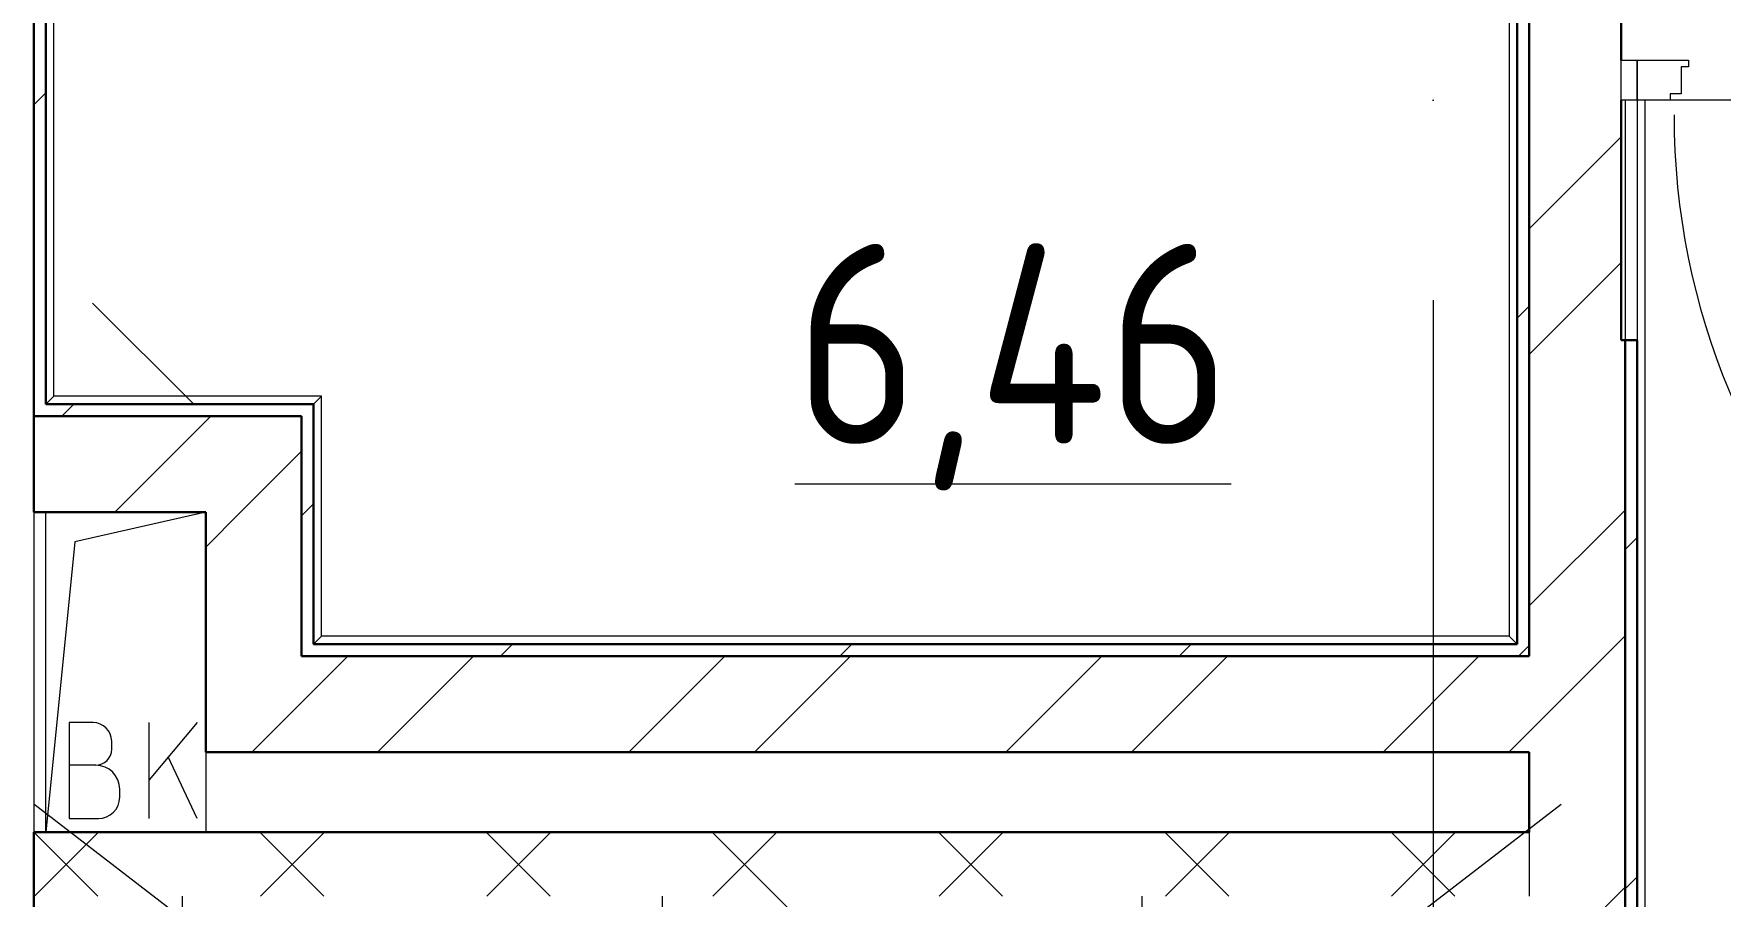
# Model space of a CAD drawing. Header units: millimetres. Extents: x -259809 to 472825, y -397243 to 31861.
# Drawn here: x 131576 to 133685, y -334707 to -333629 of the extents above; entities that cross this region are included whole.
import ezdxf

# ---------------------------------------------------------------- set-up
doc = ezdxf.new("R2010")
doc.units = ezdxf.units.MM
doc.linetypes.add('ADSK_Линия сетки', pattern=[25, 20, -2.5, 0, -2.5])
doc.linetypes.add('ADSK_Сверху', pattern=[450, 300, -150])
for name, color, linetype, lineweight in [('Двери', 252, 'Continuous', 9), ('Линии', 7, 'Continuous', 9), ('Марки помещений', 252, 'Continuous', 20), ('Оборудование', 8, 'Continuous', 18), ('Ограждение', 252, 'Continuous', 9), ('Оси', 252, 'Continuous', 9), ('Перекрытие', 252, 'Continuous', 18), ('Стены внутренние', 252, 'Continuous', 18), ('Стены наружные', 252, 'Continuous', 18), ('Стены штриховка', 7, 'Continuous', 9)]:
    doc.layers.add(name, color=color, linetype=linetype, lineweight=lineweight)
doc.layers.add('Двери открывание', color=7, linetype='Continuous', lineweight=9, true_color=0xc0c0c0)
doc.styles.add('GOST Common_2', font='', dxfattribs={"width": 0.9, "height": 250})
doc.styles.get('GOST Common_2').set_extended_font_data('GOST type B')

# ---------------------------------------------------------------- blocks, each defined once
blk = doc.blocks.new('2 этаж')
at = {"color": 251, "lineweight": 18, "true_color": 0x636466}
for p, q in [((131441, 18045.7), (131441, 18445.7)), ((131641, 18445.7), (131477.2, 18408.9)), ((131477.2, 18408.9), (131441, 18045.7)), ((131500.2, 18183), (131470.2, 18183)), ((131470.2, 18183), (131470.2, 18063)), ((131630.2, 18183), (131570.2, 18111.5)), ((131570.2, 18063), (131570.2, 18183)), ((131523.5, 18149.6), (131523.5, 18159.6)), ((131630.2, 18063), (131594.2, 18140.1)), ((131641, 18145.7), (131641, 18045.7)), ((131503.5, 18129.6), (131470.2, 18129.6)), ((131533.5, 18089.6), (131533.5, 18099.6)), ((131470.2, 18063), (131506.8, 18063))]:
    blk.add_line(p, q, dxfattribs=at)
for centre, radius, start, end in [((131500.2, 18159.6), 23.3, 0, 90), ((131503.5, 18149.6), 20, 270, 0), ((131503.5, 18099.6), 30, 0, 90), ((131506.8, 18089.6), 26.7, 270, 0)]:
    blk.add_arc(centre, radius, start, end, dxfattribs=at)
at = {"layer": 'Двери', "color": 251, "true_color": 0x636466}
for p, q in [((133411, 19010.7), (133431, 19010.7)), ((133411, 18960.7), (133411, 19010.7)), ((133431, 19010.7), (133431, 18960.7)), ((133431, 19010.7), (133495, 19010.7)), ((133431, 18960.7), (133431, 19010.7)), ((133486, 19002.7), (133486, 18968.7)), ((133495, 19002.7), (133486, 19002.7)), ((133495, 19010.7), (133495, 19002.7)), ((133431, 18960.7), (133411, 18960.7)), ((133472, 18960.7), (133431, 18960.7)), ((133472, 18968.7), (133472, 18960.7)), ((133486, 18968.7), (133472, 18968.7))]:
    blk.add_line(p, q, dxfattribs=at)
at = {"layer": 'Двери открывание', "color": 251, "true_color": 0x636466}
blk.add_arc((134375, 18942.7), 898, 180, 268.8515, dxfattribs=at)
at = {"layer": 'Линии', "color": 251, "linetype": 'ADSK_Сверху', "ltscale": 100, "true_color": 0x636466}
for p, q in [((132056.6, 17596.7), (131426, 18080.7)), ((132705.9, 17596.7), (133336, 18080.7))]:
    blk.add_line(p, q, dxfattribs=at)
at = {"layer": 'Оборудование', "color": 251, "true_color": 0x636466}
blk.add_line((131626, 18580.7), (131499.6, 18707.2), dxfattribs=at)
at = {"layer": 'Ограждение', "color": 251, "true_color": 0x636466}
for p, q in [((133271, 21835.7), (133271, 18290.7)), ((131451, 18590.7), (131451, 19520.7)), ((133431, 18960.7), (133431, 18660.7)), ((133441, 16155.7), (133441, 18960.7)), ((131451, 18590.7), (131441, 18580.7)), ((131786, 18590.7), (131451, 18590.7)), ((131786, 18590.7), (131776, 18580.7)), ((131786, 18290.7), (131786, 18590.7)), ((131786, 18290.7), (131776, 18280.7)), ((133271, 18290.7), (131786, 18290.7)), ((133271, 18290.7), (133281, 18280.7))]:
    blk.add_line(p, q, dxfattribs=at)
at = {"layer": 'Оси', "color": 251, "linetype": 'ADSK_Линия сетки', "ltscale": 100, "true_color": 0x636466}
for p, q in [((131426, 33711.4), (131426, -32265.4)), ((133176, 33711.4), (133176, -32265.4))]:
    blk.add_line(p, q, dxfattribs=at)
at = {"layer": 'Перекрытие', "color": 251, "ltscale": 100, "true_color": 0x636466}
for p, q in [((131441, 18045.7), (131441, 18445.7)), ((131641, 18145.7), (131641, 18045.7))]:
    blk.add_line(p, q, dxfattribs=at)
at = {"layer": 'Стены внутренние', "color": 251, "true_color": 0x636466}
blk.add_line((131426, 18445.7), (131426, 18045.7), dxfattribs=at)
at = {"layer": 'Стены наружные', "color": 251, "lineweight": 30, "true_color": 0x636466}
for p, q in [((133296, 18265.7), (133296, 21860.7)), ((133296, 21860.7), (133296, 18265.7)), ((133281, 18280.7), (133281, 21845.7)), ((131441, 18580.7), (131441, 19620.7)), ((133411, 19380.7), (133411, 19010.7)), ((131426, 19190.7), (131426, 18445.7)), ((133411, 18960.7), (133411, 18660.7)), ((133411, 18660.7), (133431, 18660.7)), ((133416, 18660.7), (133416, 16300.7)), ((133431, 16165.7), (133431, 18660.7)), ((131441, 18580.7), (131776, 18580.7)), ((131776, 18580.7), (131776, 18280.7)), ((131761, 18565.7), (131426, 18565.7)), ((131761, 18265.7), (131761, 18565.7)), ((131641, 18445.7), (131426, 18445.7)), ((131641, 18145.7), (131641, 18445.7)), ((133296, 18265.7), (131761, 18265.7)), ((131776, 18280.7), (133281, 18280.7)), ((133296, 18145.7), (131641, 18145.7)), ((133296, 18045.7), (133296, 18145.7)), ((131426, 18045.7), (133296, 18045.7)), ((131426, 16180.7), (131426, 18045.7))]:
    blk.add_line(p, q, dxfattribs=at)
at = {"layer": 'Стены наружные', "color": 251, "linetype": 'Continuous', "lineweight": 9, "true_color": 0x636466}
for p, q in [((131426, 18954.9), (131441, 18969.9)), ((133296, 18800.1), (133411, 18915.1)), ((133296, 18643), (133411, 18758)), ((133281, 18688.6), (133296, 18703.6)), ((131461.1, 18565.7), (131476.1, 18580.7)), ((131527.3, 18445.7), (131647.3, 18565.7)), ((131684.4, 18445.7), (131761, 18522.3)), ((131761, 18441.4), (131776, 18456.4)), ((131641, 18402.3), (131684.4, 18445.7)), ((133296, 18328.6), (133416, 18448.6)), ((133416, 18399.3), (133431, 18414.3)), ((133390.3, 18265.7), (133416, 18291.5)), ((131698.7, 18145.7), (131818.7, 18265.7)), ((131855.9, 18145.7), (131975.9, 18265.7)), ((132009.6, 18265.7), (132024.6, 18280.7)), ((132170.2, 18145.7), (132290.2, 18265.7)), ((132327.3, 18145.7), (132447.3, 18265.7)), ((132433.9, 18265.7), (132448.9, 18280.7)), ((132641.6, 18145.7), (132761.6, 18265.7)), ((132798.8, 18145.7), (132918.8, 18265.7)), ((132858.2, 18265.7), (132873.2, 18280.7)), ((133113.1, 18145.7), (133233.1, 18265.7)), ((133270.3, 18145.7), (133390.3, 18265.7)), ((133282.4, 18265.7), (133296, 18279.3)), ((131506, 17965.7), (131426, 18045.7)), ((131426.8, 17965.7), (131506.8, 18045.7)), ((131788.8, 17965.7), (131708.8, 18045.7)), ((131709.6, 17965.7), (131789.6, 18045.7)), ((132071.7, 17965.7), (131991.7, 18045.7)), ((131992.5, 17965.7), (132072.5, 18045.7)), ((132354.5, 17965.7), (132274.5, 18045.7)), ((132275.3, 17965.7), (132355.3, 18045.7)), ((132637.4, 17965.7), (132557.4, 18045.7)), ((132558.2, 17965.7), (132638.2, 18045.7)), ((132920.2, 17965.7), (132840.2, 18045.7)), ((132841, 17965.7), (132921, 18045.7)), ((133203.1, 17965.7), (133123.1, 18045.7)), ((133123.8, 17965.7), (133203.8, 18045.7)), ((133416, 17975.1), (133431, 17990.1)), ((133296, 17857.2), (133416, 17977.2)), ((131612, 17950.7), (131612, 17965.7)), ((132212, 17950.7), (132212, 17965.7)), ((132401, 17919.3), (132354.5, 17965.7)), ((132812, 17950.7), (132812, 17965.7))]:
    blk.add_line(p, q, dxfattribs=at)
at = {"layer": 'Стены наружные', "color": 251, "true_color": 0x636466}
for p, q in [((133416, 18960.7), (133416, 18660.7)), ((134380, 18960.7), (133472, 18960.7))]:
    blk.add_line(p, q, dxfattribs=at)
at = {"layer": 'Стены штриховка', "color": 251, "true_color": 0x636466}
blk.add_line((133296, 18045.7), (133296, 17965.7), dxfattribs=at)
at = {"layer": 'Марки помещений', "color": 251, "true_color": 0x636466, "style": 'GOST Common_2', "width": 0.9}
blk.add_text('%%U6,46', height=250, dxfattribs=at).set_placement((132377.6, 18531.3))

msp = doc.modelspace()

# ---------------------------------------------------------------- block references
msp.add_blockref('2 этаж', (150, -352672.8))

doc.saveas('drawing.dxf')
